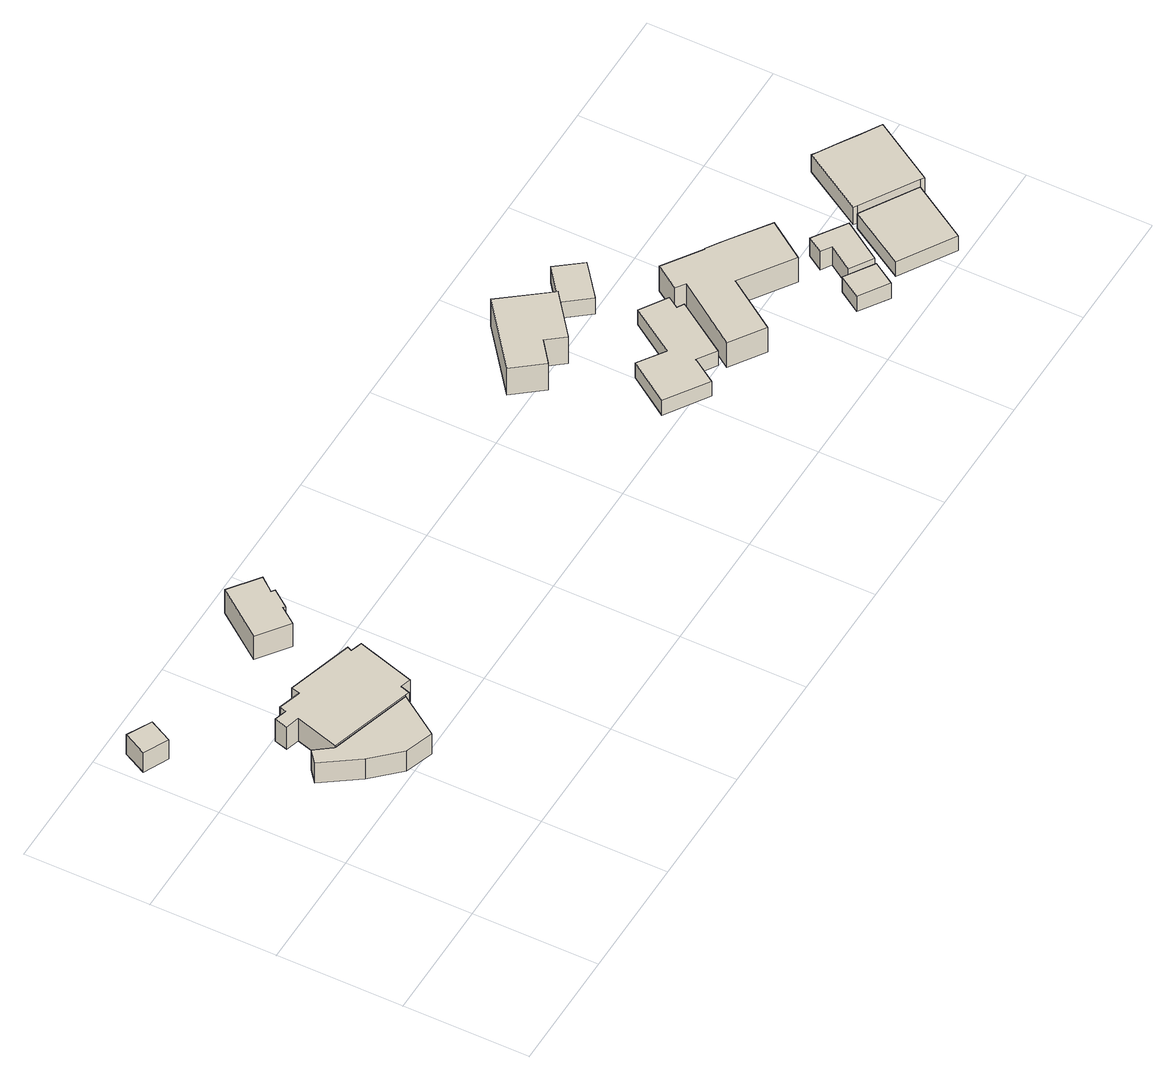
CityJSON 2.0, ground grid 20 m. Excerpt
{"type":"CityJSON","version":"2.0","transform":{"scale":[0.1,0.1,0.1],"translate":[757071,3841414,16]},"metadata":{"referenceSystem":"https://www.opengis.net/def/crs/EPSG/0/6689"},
"CityObjects":{
"building1":{"type":"Building","attributes":{"class":"3001","usage":"461","measuredHeight":4.2,"BuildingDetailAttribute.totalFloorArea":-9999,"BuildingDetailAttribute.buildingFootprintArea":-9999,"BuildingDetailAttribute.buildingStructureType":"611","BuildingDetailAttribute.buildingStructureOrgType":"28","BuildingDetailAttribute.orgUsage":"Null","BuildingDetailAttribute.surveyYear":"0001","BuildingIDAttribute.prefecture":"32","BuildingIDAttribute.city":"32204"},"geometry":[{"type":"Solid","lod":"1","boundaries":[[[[0,1,2,3]],[[2,4,5,3]],[[1,6,4,2]],[[0,7,6,1]],[[3,5,7,0]],[[4,6,7,5]]]]}]},
"building2":{"type":"Building","attributes":{"class":"3003","usage":"461","measuredHeight":4.4,"BuildingDetailAttribute.totalFloorArea":-9999,"BuildingDetailAttribute.buildingFootprintArea":-9999,"BuildingDetailAttribute.buildingStructureType":"611","BuildingDetailAttribute.buildingStructureOrgType":"28","BuildingDetailAttribute.orgUsage":"Null","BuildingDetailAttribute.surveyYear":"0001","BuildingIDAttribute.prefecture":"32","BuildingIDAttribute.city":"32204"},"geometry":[{"type":"Solid","lod":"1","boundaries":[[[[8,9,10,11,12,13,14]],[[13,15,16,14]],[[12,17,15,13]],[[11,18,17,12]],[[10,19,18,11]],[[9,20,19,10]],[[8,21,20,9]],[[14,16,21,8]],[[15,17,18,19,20,21,16]]]]}]},
"building3":{"type":"Building","attributes":{"class":"3001","usage":"461","measuredHeight":8.9,"BuildingDetailAttribute.totalFloorArea":-9999,"BuildingDetailAttribute.buildingFootprintArea":-9999,"BuildingDetailAttribute.buildingStructureType":"611","BuildingDetailAttribute.buildingStructureOrgType":"28","BuildingDetailAttribute.orgUsage":"Null","BuildingDetailAttribute.surveyYear":"0001","BuildingIDAttribute.prefecture":"32","BuildingIDAttribute.city":"32204"},"geometry":[{"type":"Solid","lod":"1","boundaries":[[[[22,23,24,25,26,27,28,29,30,31,32,33,34,35,36]],[[35,37,38,36]],[[34,39,37,35]],[[33,40,39,34]],[[32,41,40,33]],[[31,42,41,32]],[[30,43,42,31]],[[29,44,43,30]],[[28,45,44,29]],[[27,46,45,28]],[[26,47,46,27]],[[25,48,47,26]],[[24,49,48,25]],[[23,50,49,24]],[[22,51,50,23]],[[36,38,51,22]],[[37,39,40,41,42,43,44,45,46,47,48,49,50,51,38]]]]}]},
"building4":{"type":"Building","attributes":{"class":"3001","usage":"461","measuredHeight":5.4,"BuildingDetailAttribute.totalFloorArea":-9999,"BuildingDetailAttribute.buildingFootprintArea":-9999,"BuildingDetailAttribute.buildingStructureType":"611","BuildingDetailAttribute.buildingStructureOrgType":"28","BuildingDetailAttribute.orgUsage":"Null","BuildingDetailAttribute.surveyYear":"0001","BuildingIDAttribute.prefecture":"32","BuildingIDAttribute.city":"32204"},"geometry":[{"type":"Solid","lod":"1","boundaries":[[[[52,53,54,55,56,57,58,59]],[[58,60,61,59]],[[57,62,60,58]],[[56,63,62,57]],[[55,64,63,56]],[[54,65,64,55]],[[53,66,65,54]],[[52,67,66,53]],[[59,61,67,52]],[[60,62,63,64,65,66,67,61]]]]}]},
"building5":{"type":"Building","attributes":{"class":"3001","usage":"461","measuredHeight":7.4,"BuildingDetailAttribute.totalFloorArea":-9999,"BuildingDetailAttribute.buildingFootprintArea":-9999,"BuildingDetailAttribute.buildingStructureType":"611","BuildingDetailAttribute.buildingStructureOrgType":"28","BuildingDetailAttribute.orgUsage":"Null","BuildingDetailAttribute.surveyYear":"0001","BuildingIDAttribute.prefecture":"32","BuildingIDAttribute.city":"32204"},"geometry":[{"type":"Solid","lod":"1","boundaries":[[[[68,69,70,71,72,73,74]],[[73,75,76,74]],[[72,77,75,73]],[[71,78,77,72]],[[70,79,78,71]],[[69,80,79,70]],[[68,81,80,69]],[[74,76,81,68]],[[75,77,78,79,80,81,76]]]]}]},
"building6":{"type":"Building","attributes":{"class":"3003","usage":"461","measuredHeight":3.5,"BuildingDetailAttribute.totalFloorArea":-9999,"BuildingDetailAttribute.buildingFootprintArea":-9999,"BuildingDetailAttribute.buildingStructureType":"611","BuildingDetailAttribute.buildingStructureOrgType":"28","BuildingDetailAttribute.orgUsage":"Null","BuildingDetailAttribute.surveyYear":"0001","BuildingIDAttribute.prefecture":"32","BuildingIDAttribute.city":"32204"},"geometry":[{"type":"Solid","lod":"1","boundaries":[[[[82,83,84,85,86,87,88,89,90,91]],[[90,92,93,91]],[[89,94,92,90]],[[88,95,94,89]],[[87,96,95,88]],[[86,97,96,87]],[[85,98,97,86]],[[84,99,98,85]],[[83,100,99,84]],[[82,101,100,83]],[[91,93,101,82]],[[92,94,95,96,97,98,99,100,101,93]]]]}]},
"building7":{"type":"Building","attributes":{"class":"3001","usage":"461","measuredHeight":3.5,"BuildingDetailAttribute.totalFloorArea":-9999,"BuildingDetailAttribute.buildingFootprintArea":-9999,"BuildingDetailAttribute.buildingStructureType":"611","BuildingDetailAttribute.buildingStructureOrgType":"28","BuildingDetailAttribute.orgUsage":"Null","BuildingDetailAttribute.surveyYear":"0001","BuildingIDAttribute.prefecture":"32","BuildingIDAttribute.city":"32204"},"geometry":[{"type":"Solid","lod":"1","boundaries":[[[[102,103,104,105,106]],[[105,107,108,106]],[[104,109,107,105]],[[103,110,109,104]],[[102,111,110,103]],[[106,108,111,102]],[[107,109,110,111,108]]]]}]},
"building8":{"type":"Building","attributes":{"class":"3001","usage":"461","measuredHeight":8.2,"BuildingDetailAttribute.totalFloorArea":-9999,"BuildingDetailAttribute.buildingFootprintArea":-9999,"BuildingDetailAttribute.buildingStructureType":"611","BuildingDetailAttribute.buildingStructureOrgType":"28","BuildingDetailAttribute.orgUsage":"Null","BuildingDetailAttribute.surveyYear":"0001","BuildingIDAttribute.prefecture":"32","BuildingIDAttribute.city":"32204"},"geometry":[{"type":"Solid","lod":"1","boundaries":[[[[112,113,114,115,116,117,118,119,120,121,122,123]],[[122,124,125,123]],[[121,126,124,122]],[[120,127,126,121]],[[119,128,127,120]],[[118,129,128,119]],[[117,130,129,118]],[[116,131,130,117]],[[115,132,131,116]],[[114,133,132,115]],[[113,134,133,114]],[[112,135,134,113]],[[123,125,135,112]],[[124,126,127,128,129,130,131,132,133,134,135,125]]]]}]},
"building9":{"type":"Building","attributes":{"class":"3001","usage":"461","measuredHeight":3.4,"BuildingDetailAttribute.totalFloorArea":-9999,"BuildingDetailAttribute.buildingFootprintArea":-9999,"BuildingDetailAttribute.buildingStructureType":"611","BuildingDetailAttribute.buildingStructureOrgType":"28","BuildingDetailAttribute.orgUsage":"Null","BuildingDetailAttribute.surveyYear":"0001","BuildingIDAttribute.prefecture":"32","BuildingIDAttribute.city":"32204"},"geometry":[{"type":"Solid","lod":"1","boundaries":[[[[136,137,138,139,140,141]],[[140,142,143,141]],[[139,144,142,140]],[[138,145,144,139]],[[137,146,145,138]],[[136,147,146,137]],[[141,143,147,136]],[[142,144,145,146,147,143]]]]}]},
"building10":{"type":"Building","attributes":{"class":"3001","usage":"461","measuredHeight":4.1,"BuildingDetailAttribute.totalFloorArea":-9999,"BuildingDetailAttribute.buildingFootprintArea":-9999,"BuildingDetailAttribute.buildingStructureType":"611","BuildingDetailAttribute.buildingStructureOrgType":"28","BuildingDetailAttribute.orgUsage":"Null","BuildingDetailAttribute.surveyYear":"0001","BuildingIDAttribute.prefecture":"32","BuildingIDAttribute.city":"32204"},"geometry":[{"type":"Solid","lod":"1","boundaries":[[[[148,149,150,151,152,153]],[[152,154,155,153]],[[151,156,154,152]],[[150,157,156,151]],[[149,158,157,150]],[[148,159,158,149]],[[153,155,159,148]],[[154,156,157,158,159,155]]]]}]},
"building11":{"type":"Building","attributes":{"class":"3003","usage":"461","measuredHeight":-9999,"BuildingDetailAttribute.totalFloorArea":-9999,"BuildingDetailAttribute.buildingFootprintArea":-9999,"BuildingDetailAttribute.buildingStructureType":"611","BuildingDetailAttribute.buildingStructureOrgType":"28","BuildingDetailAttribute.orgUsage":"Null","BuildingDetailAttribute.surveyYear":"0001","BuildingIDAttribute.prefecture":"32","BuildingIDAttribute.city":"32204"},"geometry":[{"type":"Solid","lod":"1","boundaries":[[[[160,161,162,163]],[[162,164,165,163]],[[161,166,164,162]],[[160,167,166,161]],[[163,165,167,160]],[[164,166,167,165]]]]}]},
"building12":{"type":"Building","attributes":{"class":"3001","usage":"461","measuredHeight":3.5,"BuildingDetailAttribute.totalFloorArea":-9999,"BuildingDetailAttribute.buildingFootprintArea":-9999,"BuildingDetailAttribute.buildingStructureType":"611","BuildingDetailAttribute.buildingStructureOrgType":"28","BuildingDetailAttribute.orgUsage":"Null","BuildingDetailAttribute.surveyYear":"0001","BuildingIDAttribute.prefecture":"32","BuildingIDAttribute.city":"32204"},"geometry":[{"type":"Solid","lod":"1","boundaries":[[[[168,169,170,171,172,173,174,175,176,177]],[[176,178,179,177]],[[175,180,178,176]],[[174,181,180,175]],[[173,182,181,174]],[[172,183,182,173]],[[171,184,183,172]],[[170,185,184,171]],[[169,186,185,170]],[[168,187,186,169]],[[177,179,187,168]],[[178,180,181,182,183,184,185,186,187,179]]]]}]}
},
"vertices":[
[23,560,20],[62,540,20],[43,503,20],[4,522,20],[43,503,59],[4,522,59],[62,540,59],[23,560,59],
[274,255,17],[229,189,17],[184,204,17],[143,247,17],[103,305,17],[122,321,17],[142,294,17],[122,321,58],[142,294,58],[103,305,58],[143,247,58],[184,204,58],[229,189,58],[274,255,58],
[142,294,16],[163,364,16],[141,370,16],[147,392,16],[167,386,16],[170,397,16],[206,386,16],[210,400,16],[315,369,16],[312,362,16],[330,356,16],[302,263,16],[285,268,16],[280,253,16],[274,255,16],[280,253,61],[274,255,61],[285,268,61],[302,263,61],[330,356,61],[312,362,61],[315,369,61],[210,400,61],[206,386,61],[170,397,61],[167,386,61],[147,392,61],[141,370,61],[163,364,61],[142,294,61],
[337,576,4],[383,541,4],[365,518,4],[370,514,4],[349,486,4],[346,489,4],[326,462,4],[278,498,4],[326,462,51],[278,498,51],[346,489,51],[349,486,51],[370,514,51],[365,518,51],[383,541,51],[337,576,51],
[1036,431,18],[970,379,18],[948,407,18],[912,379,18],[876,425,18],[981,508,18],[1039,433,18],[981,508,72],[1039,433,72],[876,425,72],[912,379,72],[948,407,72],[970,379,72],[1036,431,72],
[995,287,13],[1036,259,13],[1085,332,13],[1127,305,13],[1115,287,13],[1126,281,13],[1070,197,13],[1041,216,13],[1015,177,13],[950,220,13],[1015,177,43],[950,220,43],[1041,216,43],[1070,197,43],[1126,281,43],[1115,287,43],[1127,305,43],[1085,332,43],[1036,259,43],[995,287,43],
[1039,433,21],[1091,473,21],[1122,433,21],[1068,390,21],[1036,431,21],[1068,390,53],[1036,431,53],[1122,433,53],[1091,473,53],[1039,433,53],
[1142,287,15],[1128,297,15],[1154,336,15],[1213,296,15],[1214,297,15],[1231,286,15],[1243,278,15],[1303,236,15],[1261,175,15],[1180,230,15],[1124,148,15],[1071,184,15],[1124,148,65],[1071,184,65],[1180,230,65],[1261,175,65],[1303,236,65],[1243,278,65],[1231,286,65],[1214,297,65],[1213,296,65],[1154,336,65],[1128,297,65],[1142,287,65],
[1282,107,15],[1317,84,15],[1319,83,15],[1296,47,15],[1251,77,15],[1274,112,15],[1251,77,46],[1274,112,46],[1296,47,46],[1319,83,46],[1317,84,46],[1282,107,46],
[1317,84,20],[1282,107,20],[1308,147,20],[1292,157,20],[1308,182,20],[1359,148,20],[1308,182,57],[1359,148,57],[1292,157,57],[1308,147,57],[1282,107,57],[1317,84,57],
[1473,98,19],[1417,7,19],[1332,59,19],[1387,150,19],[1332,59,49],[1387,150,49],[1417,7,49],[1473,98,49],
[1473,98,29],[1387,150,29],[1382,154,29],[1442,253,29],[1450,248,29],[1477,232,29],[1504,215,29],[1509,212,29],[1540,194,29],[1479,94,29],[1540,194,64],[1479,94,64],[1509,212,64],[1504,215,64],[1477,232,64],[1450,248,64],[1442,253,64],[1382,154,64],[1387,150,64],[1473,98,64]
]}
